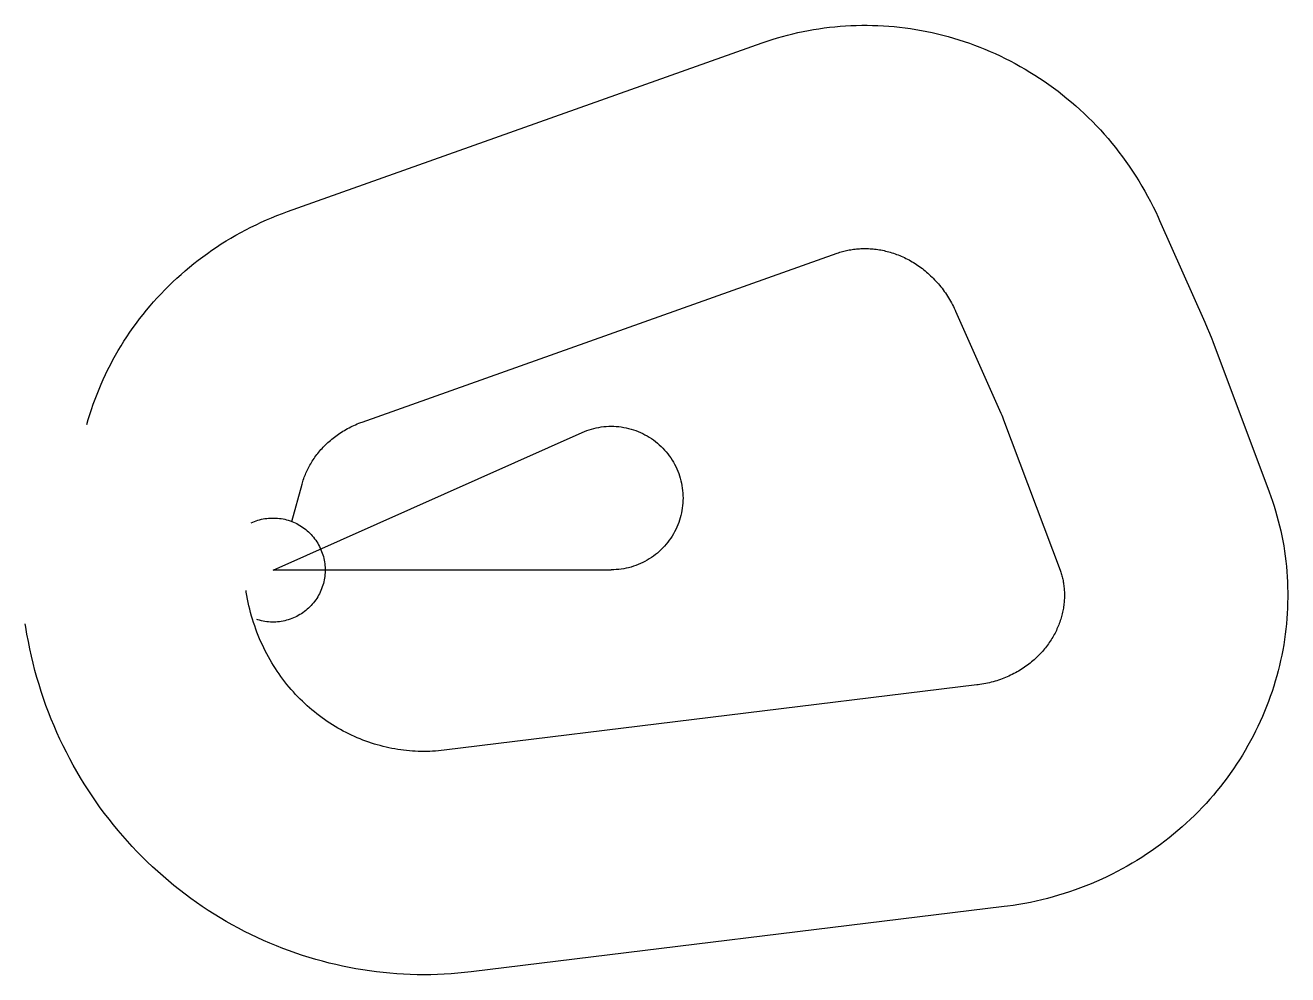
# Model space of a CAD drawing. Header units: metres. Extents: x -5106 to 20905, y -8338 to 11224.
import ezdxf

# ---------------------------------------------------------------- set-up
doc = ezdxf.new("R2010")
doc.units = ezdxf.units.M

msp = doc.modelspace()

# ---------------------------------------------------------------- linework, layer by layer
at = {"layer": 'Boundry', "color": 1}
for p, q in [((299, 7385), (10080, 10862)), ((18265, 7204), (19200, 5104)), ((1839, 3050), (11621, 6528)), ((14062, 5333), (14997, 3233)), ((19360, 4712), (20521, 1614)), ((15052, 3098), (16213, 0)), ((384, 1001), (597, 1770)), ((14502, -2368), (3523, -3713)), ((15061, -6934), (4082, -8279))]:
    msp.add_line(p, q, dxfattribs=at)
at = {"layer": 'NorminalTrack', "color": 1}
msp.add_lwpolyline([(6968, 0), (0, 0), (6366, 2834), (6366, 2834), (6413, 2854), (6461, 2873), (6510, 2890), (6560, 2905), (6609, 2918), (6660, 2930), (6710, 2940), (6761, 2948), (6813, 2954), (6864, 2958), (6916, 2961), (6967, 2962), (7019, 2961), (7070, 2958), (7122, 2954), (7173, 2948), (7224, 2940), (7275, 2930), (7325, 2918), (7375, 2905), (7424, 2890), (7473, 2873), (7521, 2854), (7569, 2834), (7615, 2812), (7661, 2789), (7706, 2764), (7751, 2737), (7794, 2709), (7836, 2680), (7877, 2649), (7918, 2616), (7957, 2582), (7994, 2547), (8031, 2511), (8066, 2473), (8100, 2434), (8132, 2394), (8163, 2352), (8193, 2310), (8221, 2267), (8248, 2223), (8273, 2178), (8296, 2132), (8318, 2085), (8338, 2037), (8357, 1989), (8373, 1940), (8389, 1891), (8402, 1841), (8413, 1791), (8423, 1740), (8431, 1689), (8438, 1638), (8442, 1586), (8445, 1535), (8446, 1483), (8445, 1432), (8442, 1380), (8438, 1329), (8431, 1278), (8423, 1227), (8413, 1176), (8402, 1126), (8389, 1076), (8373, 1026), (8357, 978), (8338, 929), (8318, 882), (8296, 835), (8273, 789), (8248, 744), (8221, 700), (8193, 656), (8163, 614), (8132, 573), (8100, 533), (8066, 494), (8031, 456), (7994, 420), (7957, 384), (7918, 351), (7877, 318), (7836, 287), (7794, 257), (7751, 229), (7706, 203), (7661, 178), (7615, 154), (7569, 133), (7521, 112), (7473, 94), (7424, 77), (7375, 62), (7325, 49), (7275, 37), (7224, 27), (7173, 19), (7122, 13), (7070, 8), (7019, 6), (6967, 5)], dxfattribs=at)
at = {"layer": 'WindSpiral', "color": 5}
for points in [[(10080, 10862), (10183, 10897), (10286, 10931), (10390, 10963), (10495, 10993), (10600, 11022), (10706, 11048), (10813, 11073), (10920, 11096), (11028, 11117), (11136, 11136), (11245, 11153), (11354, 11169), (11463, 11183), (11573, 11194), (11683, 11204), (11794, 11212), (11905, 11218), (12016, 11222), (12127, 11224), (12239, 11224), (12350, 11222), (12462, 11218), (12574, 11213), (12686, 11205), (12797, 11195), (12909, 11184), (13021, 11170), (13133, 11155), (13244, 11137), (13356, 11118), (13467, 11096), (13578, 11073), (13688, 11047), (13799, 11020), (13909, 10991), (14018, 10959), (14128, 10926), (14236, 10891), (14345, 10854), (14452, 10815), (14560, 10774), (14666, 10731), (14772, 10686), (14878, 10639), (14982, 10591), (15086, 10540), (15189, 10488), (15292, 10433), (15393, 10377), (15494, 10319), (15594, 10259), (15693, 10198), (15791, 10134), (15888, 10069), (15984, 10002), (16079, 9933), (16172, 9863), (16265, 9791), (16357, 9717), (16447, 9641), (16536, 9564), (16624, 9485), (16711, 9404), (16796, 9322), (16880, 9238), (16962, 9153), (17044, 9066), (17123, 8978), (17202, 8888), (17279, 8797), (17354, 8704), (17428, 8610), (17500, 8514), (17571, 8417), (17640, 8319), (17707, 8219), (17773, 8118), (17837, 8016), (17899, 7912), (17960, 7807), (18019, 7702), (18076, 7595), (18131, 7486), (18184, 7377), (18236, 7267), (18265, 7204)], [(-3837, 2996), (-3806, 3102), (-3774, 3207), (-3740, 3311), (-3705, 3416), (-3667, 3519), (-3627, 3623), (-3586, 3725), (-3543, 3827), (-3498, 3929), (-3451, 4030), (-3402, 4130), (-3352, 4229), (-3299, 4328), (-3245, 4426), (-3189, 4522), (-3132, 4619), (-3072, 4714), (-3011, 4808), (-2948, 4902), (-2883, 4994), (-2817, 5085), (-2749, 5176), (-2679, 5265), (-2608, 5353), (-2535, 5440), (-2461, 5526), (-2385, 5611), (-2307, 5694), (-2228, 5776), (-2147, 5857), (-2065, 5937), (-1981, 6015), (-1896, 6092), (-1809, 6167), (-1721, 6242), (-1631, 6314), (-1540, 6385), (-1448, 6455), (-1354, 6523), (-1260, 6590), (-1163, 6655), (-1066, 6718), (-967, 6780), (-867, 6840), (-766, 6898), (-664, 6955), (-561, 7010), (-457, 7063), (-351, 7115), (-245, 7164), (-137, 7212), (-29, 7258), (80, 7303), (191, 7345), (299, 7385)], [(11621, 6528), (11648, 6537), (11675, 6546), (11702, 6554), (11730, 6562), (11757, 6570), (11786, 6577), (11814, 6583), (11843, 6589), (11871, 6595), (11901, 6600), (11930, 6605), (11960, 6609), (11990, 6613), (12020, 6616), (12050, 6619), (12080, 6621), (12111, 6622), (12142, 6624), (12173, 6624), (12204, 6624), (12236, 6624), (12267, 6623), (12299, 6621), (12330, 6619), (12362, 6616), (12394, 6613), (12426, 6609), (12458, 6604), (12491, 6599), (12523, 6594), (12555, 6587), (12588, 6581), (12620, 6573), (12652, 6565), (12685, 6556), (12717, 6547), (12750, 6537), (12782, 6527), (12814, 6516), (12847, 6504), (12879, 6492), (12911, 6479), (12943, 6465), (12975, 6451), (13007, 6436), (13039, 6421), (13070, 6405), (13102, 6388), (13133, 6371), (13164, 6353), (13195, 6334), (13226, 6315), (13257, 6295), (13287, 6275), (13317, 6254), (13347, 6232), (13377, 6210), (13406, 6187), (13435, 6164), (13464, 6139), (13492, 6115), (13520, 6090), (13548, 6064), (13576, 6037), (13603, 6010), (13630, 5982), (13656, 5954), (13682, 5925), (13708, 5896), (13733, 5866), (13757, 5836), (13782, 5805), (13806, 5773), (13829, 5741), (13852, 5708), (13874, 5675), (13896, 5642), (13918, 5607), (13939, 5573), (13959, 5537), (13979, 5502), (13998, 5466), (14017, 5429), (14035, 5392), (14053, 5354), (14062, 5333)], [(19200, 5104), (19248, 4992), (19295, 4879), (19340, 4765), (19360, 4712)], [(14997, 3233), (15014, 3194), (15030, 3156), (15045, 3116), (15052, 3098)], [(597, 1770), (605, 1798), (614, 1827), (623, 1855), (633, 1883), (643, 1912), (654, 1940), (665, 1968), (677, 1996), (689, 2024), (702, 2052), (716, 2080), (730, 2108), (745, 2136), (760, 2163), (776, 2191), (792, 2218), (809, 2245), (827, 2272), (845, 2299), (863, 2326), (883, 2352), (902, 2378), (923, 2404), (943, 2430), (965, 2455), (987, 2481), (1009, 2505), (1032, 2530), (1056, 2555), (1080, 2579), (1104, 2602), (1129, 2626), (1155, 2649), (1181, 2672), (1208, 2694), (1235, 2716), (1263, 2738), (1291, 2759), (1320, 2780), (1349, 2800), (1378, 2821), (1408, 2840), (1439, 2859), (1470, 2878), (1502, 2896), (1534, 2914), (1566, 2931), (1599, 2948), (1632, 2964), (1666, 2980), (1700, 2995), (1735, 3010), (1769, 3024), (1805, 3038), (1839, 3050)], [(20521, 1614), (20557, 1516), (20591, 1417), (20623, 1317), (20654, 1217), (20683, 1116), (20710, 1014), (20736, 912), (20760, 809), (20782, 705), (20802, 601), (20821, 497), (20837, 392), (20852, 287), (20865, 181), (20877, 75), (20886, -32), (20894, -139), (20899, -246), (20903, -353), (20905, -461), (20905, -568), (20903, -676), (20900, -784), (20894, -892), (20887, -1000), (20877, -1108), (20866, -1216), (20853, -1324), (20838, -1432), (20821, -1540), (20802, -1648), (20781, -1755), (20758, -1862), (20734, -1969), (20707, -2076), (20679, -2182), (20648, -2288), (20616, -2394), (20582, -2499), (20546, -2604), (20508, -2708), (20469, -2811), (20427, -2914), (20384, -3017), (20338, -3119), (20291, -3220), (20242, -3321), (20192, -3420), (20139, -3519), (20085, -3618), (20028, -3715), (19971, -3812), (19911, -3907), (19849, -4002), (19786, -4096), (19721, -4189), (19655, -4280), (19587, -4371), (19517, -4461), (19445, -4549), (19372, -4637), (19297, -4723), (19221, -4808), (19143, -4892), (19063, -4974), (18982, -5055), (18899, -5135), (18815, -5214), (18729, -5291), (18642, -5367), (18554, -5441), (18464, -5514), (18373, -5586), (18280, -5656), (18186, -5724), (18091, -5791), (17994, -5856), (17896, -5920), (17797, -5982), (17697, -6042), (17596, -6101), (17493, -6158), (17389, -6213), (17285, -6266), (17179, -6318), (17072, -6368), (16964, -6416), (16855, -6462), (16745, -6507), (16635, -6549), (16523, -6590), (16411, -6629), (16297, -6666), (16183, -6701), (16069, -6734), (15953, -6765), (15837, -6794), (15720, -6821), (15603, -6846), (15485, -6869), (15367, -6890), (15248, -6909), (15128, -6926), (15061, -6934)], [(-453, 972), (-419, 987), (-384, 1001), (-349, 1014), (-314, 1026), (-278, 1036), (-241, 1045), (-205, 1053), (-168, 1059), (-131, 1065), (-93, 1068), (-56, 1071), (-19, 1072), (19, 1072), (56, 1071), (93, 1068), (131, 1065), (168, 1059), (205, 1053), (241, 1045), (278, 1036), (314, 1026), (349, 1014), (384, 1001), (419, 987), (453, 972), (487, 956), (520, 938), (552, 919), (584, 900), (615, 879), (645, 857), (675, 834), (704, 809), (731, 784), (758, 758), (784, 731), (809, 704), (834, 675), (857, 645), (879, 615), (900, 584), (919, 552), (938, 520), (956, 487), (972, 453), (987, 419), (1001, 384), (1014, 349), (1026, 314), (1036, 278), (1045, 241), (1053, 205), (1059, 168), (1065, 131), (1068, 93), (1071, 56), (1072, 19), (1072, -19), (1071, -56), (1068, -93), (1065, -131), (1059, -168), (1053, -205), (1045, -241), (1036, -278), (1026, -314), (1014, -349), (1001, -384), (987, -419), (972, -453), (956, -487), (938, -520), (919, -552), (900, -584), (879, -615), (857, -645), (834, -675), (809, -704), (784, -731), (758, -758), (731, -784), (704, -809), (675, -834), (645, -857), (615, -879), (584, -900), (552, -919), (520, -938), (487, -956), (453, -972), (419, -987), (384, -1001), (349, -1014), (314, -1026), (278, -1036), (241, -1045), (205, -1053), (168, -1059), (131, -1065), (93, -1068), (56, -1071), (19, -1072), (-19, -1072), (-56, -1071), (-93, -1068), (-131, -1065), (-168, -1059), (-205, -1053), (-241, -1045), (-278, -1036), (-314, -1026), (-331, -1020)], [(16213, 0), (16222, -23), (16230, -46), (16237, -69), (16244, -93), (16251, -117), (16258, -141), (16264, -165), (16270, -190), (16275, -215), (16280, -240), (16284, -266), (16288, -291), (16292, -317), (16295, -343), (16298, -370), (16300, -396), (16302, -423), (16304, -450), (16305, -477), (16305, -504), (16305, -531), (16305, -559), (16304, -587), (16302, -615), (16300, -643), (16298, -671), (16295, -699), (16292, -727), (16288, -756), (16283, -784), (16278, -813), (16273, -841), (16267, -870), (16260, -899), (16253, -927), (16245, -956), (16237, -985), (16228, -1014), (16219, -1042), (16209, -1071), (16198, -1100), (16187, -1129), (16176, -1157), (16164, -1186), (16151, -1214), (16138, -1243), (16124, -1271), (16110, -1299), (16095, -1327), (16079, -1355), (16063, -1383), (16047, -1411), (16029, -1439), (16012, -1466), (15993, -1493), (15975, -1520), (15955, -1547), (15935, -1573), (15915, -1600), (15893, -1626), (15872, -1652), (15850, -1677), (15827, -1703), (15804, -1728), (15780, -1752), (15755, -1777), (15730, -1801), (15705, -1825), (15679, -1848), (15652, -1871), (15625, -1894), (15598, -1916), (15570, -1938), (15541, -1960), (15512, -1981), (15483, -2002), (15453, -2022), (15422, -2042), (15391, -2061), (15360, -2080), (15328, -2099), (15295, -2117), (15262, -2134), (15229, -2151), (15195, -2168), (15161, -2184), (15127, -2199), (15092, -2214), (15056, -2228), (15021, -2242), (14984, -2255), (14948, -2268), (14911, -2280), (14874, -2291), (14836, -2302), (14798, -2312), (14760, -2322), (14722, -2331), (14683, -2339), (14644, -2346), (14604, -2353), (14564, -2360), (14524, -2365), (14502, -2368)], [(3523, -3713), (3465, -3719), (3406, -3725), (3347, -3730), (3288, -3733), (3229, -3736), (3170, -3737), (3110, -3738), (3050, -3737), (2990, -3736), (2930, -3733), (2870, -3729), (2810, -3725), (2750, -3719), (2690, -3712), (2629, -3704), (2569, -3695), (2509, -3685), (2448, -3674), (2388, -3661), (2328, -3648), (2268, -3634), (2208, -3618), (2148, -3601), (2088, -3584), (2029, -3565), (1970, -3545), (1910, -3524), (1851, -3502), (1793, -3479), (1734, -3455), (1676, -3429), (1619, -3403), (1561, -3376), (1504, -3347), (1447, -3317), (1391, -3287), (1335, -3255), (1279, -3222), (1224, -3189), (1170, -3154), (1115, -3118), (1062, -3081), (1009, -3043), (956, -3004), (904, -2964), (853, -2923), (802, -2881), (752, -2838), (702, -2795), (653, -2750), (605, -2704), (557, -2657), (510, -2609), (464, -2561), (419, -2511), (374, -2461), (331, -2410), (287, -2357), (245, -2304), (204, -2250), (163, -2196), (124, -2140), (85, -2084), (47, -2026), (10, -1968), (-26, -1910), (-61, -1850), (-95, -1790), (-128, -1729), (-160, -1667), (-191, -1605), (-221, -1542), (-250, -1478), (-278, -1414), (-305, -1349), (-331, -1283), (-355, -1217), (-379, -1150), (-402, -1083), (-423, -1015), (-443, -947), (-462, -878), (-480, -809), (-497, -739), (-512, -669), (-527, -598), (-540, -527), (-552, -456), (-557, -424)], [(4082, -8279), (3944, -8294), (3805, -8308), (3667, -8319), (3528, -8327), (3388, -8333), (3248, -8337), (3109, -8338), (2969, -8337), (2828, -8333), (2688, -8327), (2548, -8318), (2408, -8307), (2268, -8293), (2128, -8277), (1988, -8259), (1848, -8238), (1708, -8215), (1569, -8189), (1430, -8161), (1292, -8130), (1154, -8097), (1016, -8061), (879, -8023), (742, -7982), (606, -7939), (471, -7894), (336, -7846), (202, -7796), (68, -7743), (-64, -7688), (-196, -7631), (-327, -7571), (-457, -7509), (-586, -7445), (-714, -7378), (-841, -7309), (-966, -7238), (-1091, -7165), (-1215, -7089), (-1337, -7011), (-1458, -6931), (-1578, -6848), (-1696, -6764), (-1813, -6677), (-1929, -6588), (-2043, -6497), (-2156, -6404), (-2267, -6309), (-2377, -6212), (-2485, -6113), (-2592, -6012), (-2697, -5909), (-2800, -5804), (-2901, -5697), (-3001, -5588), (-3098, -5478), (-3194, -5365), (-3288, -5251), (-3380, -5135), (-3471, -5017), (-3559, -4898), (-3645, -4777), (-3729, -4655), (-3811, -4530), (-3891, -4405), (-3969, -4278), (-4045, -4149), (-4119, -4019), (-4190, -3887), (-4259, -3754), (-4326, -3620), (-4391, -3484), (-4453, -3348), (-4513, -3210), (-4571, -3070), (-4626, -2930), (-4679, -2789), (-4729, -2646), (-4777, -2503), (-4822, -2359), (-4865, -2213), (-4906, -2067), (-4944, -1920), (-4979, -1772), (-5012, -1623), (-5042, -1474), (-5070, -1324), (-5095, -1174), (-5106, -1107)]]:
    msp.add_lwpolyline(points, dxfattribs=at)

doc.saveas('drawing.dxf')
